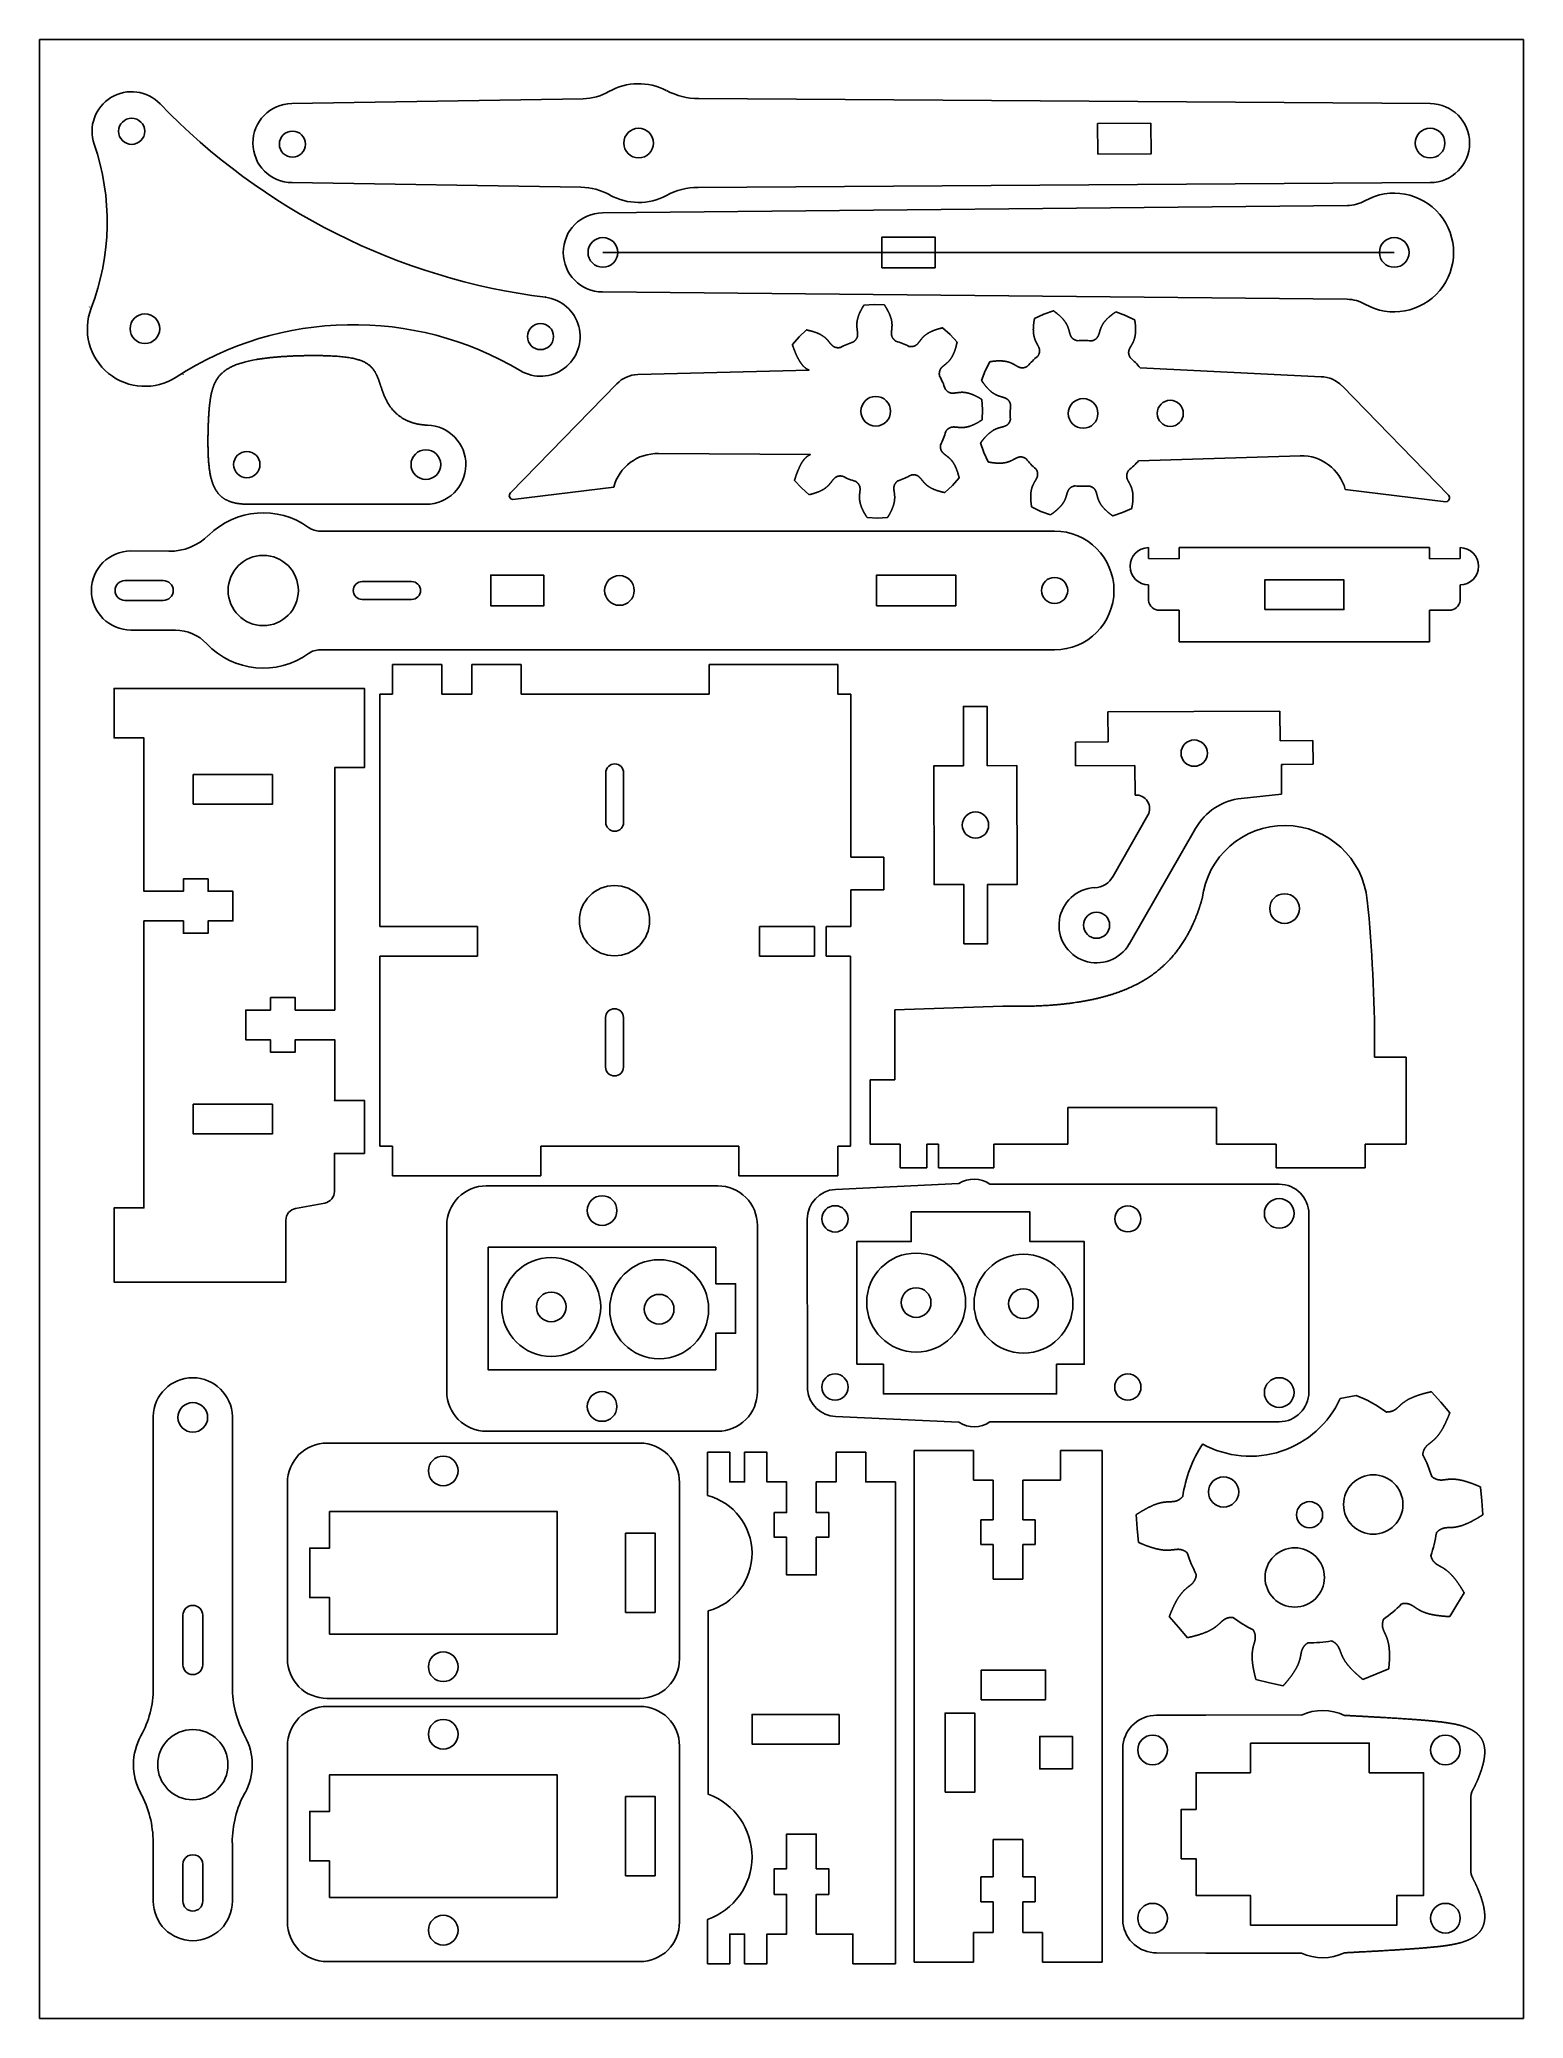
# Model space of a CAD drawing. Header units: millimetres. Extents: x 0 to 150, y 0 to 200.
import ezdxf

# ---------------------------------------------------------------- set-up
doc = ezdxf.new("R2010")
doc.units = ezdxf.units.MM
doc.layers.get('0').update_dxf_attribs({"linetype": 'CONTINUOUS'})

msp = doc.modelspace()

# ---------------------------------------------------------------- linework, layer by layer
for p, q in [((25.5, 193.54), (54.94, 194.02)), ((66.63, 194.03), (140.59, 193.54)), ((54.73, 185.07), (25.5, 185.55)), ((140.59, 185.55), (66.57, 185.06)), ((56.94, 178.49), (136.94, 178.49)), ((51.09, 174), (51.21, 173.94)), ((5.05, 172.99), (5.03, 172.95)), ((83.33, 173.16), (84.36, 173.22)), ((85.39, 173.19), (84.36, 173.22)), ((101.52, 172.25), (100.58, 171.82)), ((101.52, 172.25), (102.5, 172.58)), ((109.78, 172.12), (108.81, 172.49)), ((109.78, 172.12), (110.7, 171.67)), ((77.54, 170.65), (76.78, 169.94)), ((91.26, 170.86), (92.04, 170.18)), ((92.75, 169.43), (92.04, 170.18)), ((76.1, 169.17), (76.78, 169.94)), ((14.51, 166.15), (14.53, 166.17)), ((60.47, 166.14), (77.81, 166.59)), ((95.59, 166.51), (95.23, 165.54)), ((95.59, 166.51), (96.05, 167.43)), ((129.55, 165.91), (111.25, 166.82)), ((47.6, 154.19), (58.36, 165.22)), ((142.42, 153.96), (131.66, 165)), ((95.25, 163.63), (95.32, 162.6)), ((95.28, 161.57), (95.32, 162.6)), ((62.57, 158.15), (77.94, 158.07)), ((95.46, 158.25), (95.13, 159.23)), ((95.46, 158.25), (95.89, 157.31)), ((127.45, 157.93), (111.1, 157.44)), ((58.04, 154.77), (47.84, 153.52)), ((76.31, 155.44), (77.02, 154.69)), ((77.79, 154), (77.02, 154.69)), ((91.52, 154.22), (92.28, 154.92)), ((92.96, 155.7), (92.28, 154.92)), ((131.97, 154.54), (142.17, 153.29)), ((21.05, 153.04), (39.09, 153.04)), ((101.21, 152.32), (100.28, 152.78)), ((101.21, 152.32), (102.18, 151.96)), ((109.46, 152.19), (108.49, 151.86)), ((109.46, 152.19), (110.4, 152.62)), ((28.36, 150.32), (102.61, 150.32)), ((83.66, 151.68), (84.7, 151.64)), ((85.73, 151.71), (84.7, 151.64)), ((13.07, 148.28), (9.24, 148.32)), ((112.1, 148.65), (112.1, 147.54)), ((115.2, 148.66), (140.5, 148.66)), ((115.2, 147.53), (115.2, 148.66)), ((140.5, 147.53), (140.5, 148.66)), ((143.6, 148.65), (143.6, 147.54)), ((112.1, 147.54), (115.2, 147.53)), ((143.6, 147.54), (140.5, 147.53)), ((112.1, 143.3), (112.1, 144.9)), ((143.6, 143.3), (143.6, 144.9)), ((115.2, 142.32), (113.2, 142.32)), ((115.2, 139.12), (115.2, 142.32)), ((140.5, 139.12), (140.5, 142.32)), ((140.5, 142.32), (142.5, 142.32)), ((9.24, 140.32), (13.74, 140.3)), ((28.36, 138.32), (102.61, 138.32)), ((140.5, 139.12), (115.2, 139.12)), ((35.68, 136.85), (35.68, 133.85)), ((40.68, 136.85), (35.68, 136.85)), ((40.68, 133.85), (40.68, 136.85)), ((48.68, 136.85), (43.68, 136.85)), ((43.68, 136.85), (43.68, 133.85)), ((48.68, 133.85), (48.68, 136.85)), ((67.68, 136.85), (67.68, 133.85)), ((80.68, 136.85), (67.68, 136.85)), ((80.68, 133.85), (80.68, 136.85)), ((34.38, 133.85), (34.38, 110.35)), ((35.68, 133.85), (34.38, 133.85)), ((43.68, 133.85), (40.68, 133.85)), ((67.68, 133.85), (48.68, 133.85)), ((81.98, 133.85), (80.68, 133.85)), ((82, 133.85), (81.98, 133.85)), ((82, 117.36), (82, 133.85)), ((125.39, 132.13), (107.99, 132.04)), ((107.99, 132.04), (107.99, 132.04)), ((107.99, 132.04), (108.01, 129.04)), ((125.41, 129.13), (125.39, 132.13)), ((108.01, 129.03), (104.71, 128.99)), ((104.71, 128.99), (104.73, 126.59)), ((108.01, 129.04), (108.01, 129.03)), ((128.71, 129.17), (125.41, 129.13)), ((128.73, 126.77), (128.71, 129.17)), ((104.73, 126.59), (110.73, 126.64)), ((110.73, 126.64), (110.75, 123.64)), ((125.53, 126.73), (125.54, 126.73)), ((125.53, 126.73), (125.53, 126.73)), ((125.53, 126.73), (125.53, 126.73)), ((125.53, 126.73), (125.53, 126.73)), ((125.53, 126.73), (125.53, 126.73)), ((125.53, 126.72), (125.53, 126.73)), ((125.53, 126.73), (125.53, 126.73)), ((125.53, 126.73), (125.53, 126.73)), ((125.53, 126.73), (125.53, 126.73)), ((125.53, 126.71), (125.53, 126.72)), ((125.53, 126.54), (125.53, 126.71)), ((125.55, 123.73), (125.53, 126.54)), ((125.54, 126.73), (125.73, 126.73)), ((125.73, 126.73), (128.73, 126.77)), ((121.48, 123.3), (125.55, 123.73)), ((112.03, 121.6), (108.53, 115.44)), ((110.14, 108.59), (116.86, 120.26)), ((82.03, 117.36), (82, 117.36)), ((85.33, 117.36), (82.03, 117.36)), ((85.33, 114.06), (85.33, 117.36)), ((82, 114.06), (82.03, 114.06)), ((82, 110.35), (82, 114.06)), ((82.03, 114.06), (85.33, 114.06)), ((34.38, 110.35), (44.28, 110.35)), ((44.28, 110.35), (44.28, 107.35)), ((72.78, 110.35), (78.33, 110.35)), ((72.78, 110.35), (72.78, 107.35)), ((78.33, 110.35), (78.33, 107.35)), ((79.51, 110.35), (82, 110.35)), ((79.51, 110.35), (79.51, 107.35)), ((44.28, 107.35), (34.38, 107.35)), ((34.38, 107.35), (34.38, 88.15)), ((72.8, 107.35), (72.78, 107.35)), ((72.78, 107.35), (72.78, 107.35)), ((72.78, 107.35), (72.78, 107.35)), ((72.78, 107.35), (72.78, 107.35)), ((73.13, 107.35), (72.8, 107.35)), ((78.33, 107.35), (73.13, 107.35)), ((81.98, 107.35), (79.51, 107.35)), ((81.98, 88.15), (81.98, 107.35)), ((86.46, 101.94), (97.36, 102.32)), ((86.46, 101.94), (86.46, 94.87)), ((134.96, 97.17), (134.96, 98.13)), ((137.96, 97.17), (134.96, 97.17)), ((138.16, 97.17), (137.96, 97.17)), ((138.16, 88.37), (138.16, 97.17)), ((86.46, 94.87), (83.96, 94.87)), ((83.96, 94.87), (83.96, 88.37)), ((103.96, 92.07), (118.96, 92.07)), ((103.96, 88.37), (103.96, 92.07)), ((118.96, 92.07), (118.96, 88.37)), ((34.38, 88.15), (35.68, 88.15)), ((35.68, 88.15), (35.68, 85.15)), ((50.68, 88.15), (70.68, 88.15)), ((50.68, 85.15), (50.68, 88.15)), ((70.68, 88.15), (70.68, 85.15)), ((80.68, 85.15), (80.68, 88.15)), ((80.68, 88.15), (81.98, 88.15)), ((83.96, 88.37), (86.98, 88.37)), ((86.98, 88.37), (86.98, 85.97)), ((89.68, 85.97), (89.68, 88.37)), ((90.86, 88.37), (90.86, 85.97)), ((96.48, 85.97), (96.48, 88.37)), ((96.48, 88.37), (103.95, 88.37)), ((103.95, 88.37), (103.96, 88.37)), ((118.96, 88.37), (125, 88.37)), ((125, 88.37), (125, 85.97)), ((134, 88.37), (138.16, 88.37)), ((134, 85.97), (134, 88.37)), ((86.98, 86.12), (86.98, 85.98)), ((35.68, 85.15), (50.68, 85.15)), ((70.68, 85.15), (80.68, 85.15)), ((86.98, 85.98), (86.98, 85.97)), ((86.98, 85.98), (86.98, 85.98)), ((86.98, 85.97), (86.98, 85.97)), ((86.98, 85.97), (86.98, 85.97)), ((86.98, 85.97), (89.68, 85.97)), ((86.98, 85.97), (86.98, 85.97)), ((90.86, 85.97), (96.48, 85.97)), ((125, 85.97), (134, 85.97)), ((133.09, 62.97), (131.47, 62.65)), ((140.72, 63.34), (141.64, 62.27)), ((142.55, 61.2), (141.64, 62.27)), ((11.49, 33.36), (11.49, 60.85)), ((19.49, 60.85), (19.49, 33.52)), ((88.4, 5.7), (88.4, 57.4)), ((88.4, 57.4), (94.4, 57.4)), ((94.4, 57.4), (94.4, 54.4)), ((103.2, 54.59), (103.2, 57.4)), ((103.2, 57.4), (107.4, 57.4)), ((107.4, 57.4), (107.4, 5.7)), ((94.4, 54.4), (96.4, 54.4)), ((96.4, 54.4), (96.4, 50.4)), ((99.4, 50.4), (99.4, 54.4)), ((99.4, 54.4), (103.2, 54.4)), ((103.2, 54.42), (103.2, 54.59)), ((103.2, 54.4), (103.2, 54.42)), ((103.2, 54.4), (103.2, 54.4)), ((103.2, 54.4), (103.2, 54.4)), ((103.2, 54.4), (103.2, 54.4)), ((145.67, 53.71), (145.78, 52.31)), ((145.9, 50.91), (145.78, 52.31)), ((95.15, 50.4), (95.15, 47.9)), ((96.4, 50.4), (95.15, 50.4)), ((100.65, 50.4), (99.4, 50.4)), ((100.65, 47.9), (100.65, 50.4)), ((110.86, 50.92), (110.97, 49.52)), ((111.08, 48.11), (110.97, 49.52)), ((95.15, 47.9), (96.4, 47.9)), ((96.4, 47.9), (96.4, 44.4)), ((99.4, 47.9), (100.65, 47.9)), ((99.4, 44.4), (99.4, 47.9)), ((96.4, 44.4), (99.4, 44.4)), ((144.01, 43.01), (143.28, 41.81)), ((114.2, 40.62), (115.12, 39.55)), ((142.55, 40.61), (143.28, 41.81)), ((116.03, 38.48), (115.12, 39.55)), ((122.96, 34.25), (124.33, 33.93)), ((133.78, 34.25), (135.08, 34.79)), ((136.38, 35.33), (135.08, 34.79)), ((125.7, 33.6), (124.33, 33.93)), ((112.92, 30.64), (117.88, 30.66)), ((117.88, 30.66), (127.56, 30.67)), ((109.51, 27.63), (109.51, 9.63)), ((144.68, 22.21), (144.68, 15.05)), ((96.4, 18.1), (96.4, 14.3)), ((99.4, 18.1), (96.4, 18.1)), ((99.4, 14.3), (99.4, 18.1)), ((11.49, 11.85), (11.49, 17.8)), ((19.49, 17.76), (19.49, 11.85)), ((96.4, 14.3), (95.15, 14.3)), ((95.15, 14.3), (95.15, 11.8)), ((100.65, 14.3), (99.4, 14.3)), ((100.65, 11.8), (100.65, 14.3)), ((95.15, 11.8), (96.4, 11.8)), ((96.4, 11.8), (96.4, 8.7)), ((99.4, 11.8), (100.65, 11.8)), ((99.4, 8.7), (99.4, 11.8)), ((94.4, 8.7), (96.4, 8.7)), ((94.4, 5.7), (94.4, 8.7)), ((101.4, 8.7), (99.4, 8.7)), ((101.4, 8.7), (101.4, 5.7)), ((112.92, 6.62), (117.88, 6.6)), ((117.88, 6.6), (127.56, 6.59)), ((94.4, 5.7), (88.4, 5.7)), ((107.4, 5.7), (101.4, 5.7))]:
    msp.add_line(p, q)
for points in [[(150, 200), (0, 200), (0, 0), (150, 0)], [(112.34, 191.55), (112.36, 188.45), (106.98, 188.42), (106.96, 191.51)], [(90.52, 176.94), (85.15, 176.94), (85.15, 180.04), (90.52, 180.04)], [(50.99, 145.87), (50.99, 142.77), (45.61, 142.77), (45.61, 145.87)], [(92.61, 142.77), (84.61, 142.77), (84.61, 142.82), (84.61, 145.82), (84.61, 145.87), (92.61, 145.87), (92.61, 145.82), (92.61, 142.82)], [(123.85, 142.39), (131.85, 142.39), (131.85, 145.39), (123.85, 145.39)], [(93.4, 126.61), (93.39, 132.61), (95.79, 132.61), (95.8, 126.61), (98.8, 126.62), (98.83, 114.62), (95.83, 114.61), (95.84, 108.61), (93.44, 108.61), (93.43, 114.61), (90.43, 114.6), (90.4, 126.6)], [(15.54, 122.72), (23.54, 122.72), (23.54, 125.72), (15.54, 125.72)], [(23.54, 92.4), (15.54, 92.4), (15.54, 89.4), (23.54, 89.4)], [(82.61, 66.11), (85.31, 66.11), (85.31, 63.11), (102.81, 63.11), (102.81, 66.11), (102.86, 66.11), (105.61, 66.11), (105.61, 78.51), (100.11, 78.51), (100.11, 81.51), (88.11, 81.51), (88.11, 78.51), (82.61, 78.51)], [(68.36, 77.95), (68.36, 74.25), (70.36, 74.25), (70.36, 69.25), (68.36, 69.25), (68.36, 65.55), (45.36, 65.55), (45.36, 77.95)], [(29.31, 51.24), (29.31, 47.54), (27.31, 47.54), (27.31, 42.54), (29.31, 42.54), (29.31, 38.84), (52.31, 38.84), (52.31, 51.24)], [(62.24, 41.04), (62.24, 49.04), (59.24, 49.04), (59.24, 41.04)], [(101.7, 32.2), (95.2, 32.2), (95.2, 35.2), (101.7, 35.2)], [(80.82, 30.73), (80.82, 27.73), (72.02, 27.73), (72.02, 30.73)], [(91.54, 22.86), (91.54, 30.86), (94.54, 30.86), (94.54, 22.86)], [(104.4, 25.21), (101.1, 25.21), (101.1, 28.51), (104.4, 28.51)], [(122.41, 27.83), (134.41, 27.83), (134.41, 24.83), (139.91, 24.83), (139.91, 12.43), (137.21, 12.43), (137.21, 9.43), (122.41, 9.43), (122.41, 12.43), (116.91, 12.43), (116.91, 16.13), (115.41, 16.13), (115.41, 21.13), (116.91, 21.13), (116.91, 24.83), (122.41, 24.83)], [(29.31, 12.23), (52.31, 12.23), (52.31, 24.63), (29.31, 24.63), (29.31, 20.92), (27.31, 20.92), (27.31, 15.92), (29.31, 15.92)], [(62.24, 14.42), (62.24, 22.42), (59.24, 22.42), (59.24, 14.42)]]:
    msp.add_lwpolyline(points, close=True)
for points in [[(5.52, 189.43, -0.176904), (5.22, 172.87, 0.727059), (13.82, 165.89, -0.285852), (48.59, 166.54, 1.230984), (51.14, 173.95, -0.171509), (12.19, 193.5, 0.803629)], [(132.19, 173.75, -0.126955), (133.98, 173.26, 1.716263), (133.98, 183.7, -0.127316), (132.2, 183.23), (56.9, 182.49, 0.990222), (56.9, 174.49)], [(12.51, 145.32, -1), (12.51, 143.32), (8.63, 143.32, -1), (8.63, 145.32)], [(32.61, 143.42, -1), (32.61, 145.22), (37.61, 145.22, -1), (37.61, 143.42)], [(23.34, 103.17), (23.34, 101.92), (20.84, 101.92), (20.84, 98.92), (23.34, 98.92), (23.34, 97.67), (25.84, 97.67), (25.84, 98.92), (29.84, 98.92), (29.84, 92.79), (29.79, 92.79), (32.79, 92.79), (32.84, 92.79), (32.84, 87.42), (29.81, 87.42), (29.81, 83.59, -0.36136), (28.83, 82.41), (25.88, 81.86, 0.36136), (24.9, 80.68), (24.9, 74.42), (7.54, 74.42), (7.54, 81.92), (10.54, 81.92), (10.54, 110.92), (14.54, 110.92), (14.54, 109.67), (17.04, 109.67), (17.04, 110.92), (19.54, 110.92), (19.54, 113.92), (17.04, 113.92), (17.04, 115.17), (14.54, 115.17), (14.54, 113.92), (10.54, 113.92), (10.54, 129.42), (7.54, 129.42), (7.54, 134.42), (32.84, 134.42), (32.84, 126.42), (29.84, 126.42), (29.84, 101.92), (25.84, 101.92), (25.84, 103.17)], [(59.04, 120.89), (59.04, 125.89, 1), (57.24, 125.89), (57.24, 120.89, 1)], [(57.22, 101.15), (57.22, 96.15, 1), (59.02, 96.15), (59.02, 101.15, 1)], [(72.56, 63.35), (72.56, 80.15, 0.414214), (68.56, 84.15), (45.16, 84.15, 0.414214), (41.16, 80.15), (41.16, 63.35, 0.414214), (45.16, 59.35), (68.56, 59.35, 0.414214)], [(128.31, 63.31, -0.413628), (125.31, 60.31), (96.05, 60.28, -0.307837), (92.94, 60.25), (80.45, 60.84, -0.373869), (77.62, 63.54), (77.61, 80.78, -0.401967), (80.45, 83.78), (92.94, 84.37, -0.307837), (96.05, 84.33), (125.31, 84.31, -0.413628), (128.31, 81.31)], [(60.69, 58.15), (29.05, 58.15, 0.414214), (25.05, 54.15), (25.05, 36.35, 0.414214), (29.05, 32.35), (60.69, 32.35, 0.414214), (64.69, 36.35), (64.69, 54.15, 0.414214)], [(67.52, 52.85), (67.52, 57.23), (69.77, 57.23), (69.77, 54.23), (71.27, 54.23), (71.27, 57.23), (73.52, 57.23), (73.52, 54.23), (75.52, 54.23), (75.52, 51.13), (74.27, 51.13), (74.27, 48.63), (75.52, 48.63), (75.52, 44.83), (78.52, 44.83), (78.52, 48.63), (79.77, 48.63), (79.77, 51.13), (78.52, 51.13), (78.52, 54.23), (80.52, 54.23), (80.52, 57.23), (83.52, 57.23), (83.52, 54.23), (86.52, 54.23), (86.52, 5.53), (82.22, 5.53), (82.22, 8.53), (78.52, 8.53), (78.52, 12.53), (79.77, 12.53), (79.77, 15.13), (78.52, 15.13), (78.52, 18.63), (75.52, 18.63), (75.52, 15.13), (74.27, 15.13), (74.27, 15.06), (74.27, 12.53), (75.52, 12.53), (75.52, 8.53), (73.52, 8.53), (73.52, 5.53), (71.27, 5.53), (71.27, 8.53), (69.77, 8.53), (69.77, 5.53), (67.52, 5.53), (67.52, 10.01, 0.70684), (67.59, 22.65), (67.59, 41.18, 0.765168)], [(16.49, 40.75), (16.49, 35.75, -1), (14.49, 35.75), (14.49, 40.75, -1)], [(29.05, 5.74), (60.69, 5.74, 0.414214), (64.69, 9.74), (64.69, 27.54, 0.414214), (60.69, 31.54), (29.05, 31.54, 0.414214), (25.05, 27.54), (25.05, 9.74, 0.414214)], [(14.49, 15.55, -1.000001), (16.49, 15.55), (16.49, 11.85, -0.999999), (14.49, 11.85)]]:
    msp.add_lwpolyline(points, format="xyb", close=True)
for centre, radius in [((9.31, 190.73), 1.32), ((25.56, 189.43), 1.32), ((60.56, 189.54), 1.5), ((140.56, 189.54), 1.5), ((56.94, 178.49), 1.5), ((136.94, 178.49), 1.5), ((10.65, 170.78), 1.5), ((50.64, 169.98), 1.32), ((84.53, 162.43), 1.5), ((105.49, 162.22), 1.5), ((114.3, 162.22), 1.32), ((20.95, 157.04), 1.33), ((39.05, 157.04), 1.5), ((22.61, 144.32), 3.55), ((58.62, 144.32), 1.5), ((102.61, 144.32), 1.32), ((116.72, 127.88), 1.33), ((94.61, 120.61), 1.33), ((58.12, 110.95), 3.55), ((125.86, 112.17), 1.5), ((106.85, 110.49), 1.32), ((56.86, 81.65), 1.5), ((80.41, 80.81), 1.33), ((110.01, 80.81), 1.32), ((125.31, 81.36), 1.5), ((51.72, 71.91), 5), ((62.63, 71.68), 5), ((88.61, 72.35), 5), ((99.46, 72.24), 5), ((51.72, 71.91), 1.5), ((62.63, 71.68), 1.5), ((88.61, 72.35), 1.5), ((99.46, 72.24), 1.5), ((80.41, 63.81), 1.33), ((110.01, 63.81), 1.33), ((125.31, 63.26), 1.5), ((15.49, 60.75), 1.5), ((56.86, 61.85), 1.5), ((40.81, 55.34), 1.5), ((119.69, 53.21), 1.53), ((134.82, 51.94), 3), ((128.38, 50.91), 1.32), ((126.88, 44.57), 3), ((40.81, 35.54), 1.5), ((40.81, 28.72), 1.5), ((15.49, 25.65), 3.55), ((112.51, 27.13), 1.5), ((142.11, 27.13), 1.5), ((40.81, 8.92), 1.5), ((112.51, 10.13), 1.5), ((142.11, 10.13), 1.5)]:
    msp.add_circle(centre, radius)
for centre, radius, start, end in [((54.85, 199.44), 5.42, 270.9221, 299.9756), ((60.56, 189.54), 6, 62.2027, 119.9756), ((66.68, 201.15), 7.12, 242.2027, 269.6233), ((25.56, 189.54), 4, 90.9207, 269.7128), ((140.56, 190.19), 3.36, 89.5136, 89.5136), ((140.56, 189.54), 4, -89.6252, 89.6253), ((54.63, 178.82), 6.26, 61.0607, 89.0777), ((60.56, 189.54), 6, 241.0607, 298.0812), ((66.61, 178.2), 6.86, 90.3767, 118.0812), ((84.53, 162.43), 7.37, 107.9038, 118.9036), ((84.53, 162.43), 7.37, 62.9038, 73.9036), ((105.49, 162.22), 7.37, 83.6088, 94.5925), ((60.54, 163.09), 3.05, 91.3658, 135.7145), ((105.49, 162.22), 7.37, 128.6088, 139.5925), ((105.49, 162.22), 7.37, 38.6088, 49.5925), ((84.53, 162.43), 7.37, 17.9038, 28.9037), ((129.47, 162.87), 3.05, 44.2855, 88.6277), ((105.49, 162.22), 7.37, 173.6088, 184.5925), ((39.09, 157.04), 4, -90, 88.3115), ((84.53, 162.43), 7.37, 332.9038, 343.9036), ((62.44, 153.61), 4.55, 88.3123, 165.2164), ((105.49, 162.22), 7.37, 218.6088, 229.5925), ((105.49, 162.22), 7.37, 308.6088, 319.5515), ((127.58, 153.38), 4.55, 14.7836, 91.6747), ((47.88, 153.91), 0.395, 135.7145, 264.3286), ((84.53, 162.43), 7.37, 242.9038, 253.9036), ((84.53, 162.43), 7.37, 287.9038, 298.9036), ((105.49, 162.22), 7.37, 263.6088, 274.5926), ((22.61, 144.32), 7.85, 54.3092, 134.6405), ((142.14, 153.68), 0.392, -85.2641, 45.221), ((28.36, 152.32), 2, 234.3092, 270), ((102.61, 144.32), 6, -90, 89.9991), ((9.24, 144.32), 4, 90, 270), ((13.13, 153.92), 5.64, 269.3674, 314.6405), ((112.11, 146.77), 1.88, 90.1859, 269.9239), ((143.59, 146.77), 1.88, -89.9239, 89.8141), ((113.2, 143.43), 1.11, 186.9698, 270), ((142.5, 143.43), 1.11, 270, 353.0302), ((13.72, 135.93), 4.38, 43.3503, 89.7881), ((22.61, 144.32), 7.85, 223.3503, 305.6898), ((28.36, 136.32), 2, 90, 125.6898), ((110.83, 122.27), 1.38, -28.9422, 93.0542), ((122.14, 117.27), 6.07, 96.2377, 150.4195), ((125.86, 112.17), 8.4, 5.6936, 173.2175), ((106.85, 110.49), 3.8, 92.9023, 330.0841), ((106.54, 116.57), 2.29, 272.9023, 330.3722), ((-15.34, 98.1), 150.3, 0.0117, 5.6936), ((90.31, 485.92), 397.55, 269.9102, 270.0801), ((15.49, 60.75), 4, 1.4312, 178.5923), ((122.39, 66.82), 10, 241.2347, 335.3242), ((128.38, 50.91), 12.95, 53.2903, 68.6507), ((128.38, 50.91), 12.95, 146.5025, 171.8828), ((128.38, 50.91), 12.95, 17.2903, 27.8828), ((128.38, 50.91), 12.95, 341.2903, 351.8828), ((128.38, 50.91), 12.95, 197.2903, 207.8828), ((128.38, 50.91), 12.95, 233.2903, 243.8828), ((128.38, 50.91), 12.95, 305.2903, 315.8828), ((128.38, 50.91), 12.95, 269.2903, 279.8828), ((1.65, 33.36), 9.84, -29.1062, 0), ((29.96, 33.52), 10.47, 180, 208.5284), ((112.93, 27.19), 3.45, 90.2439, 172.6148), ((129.69, 25.86), 5.26, 65.0694, 113.996), ((15.49, 25.65), 6, 150.8938, 208.5791), ((15.49, 25.65), 6, -28.4191, 28.5284), ((1.07, 17.8), 10.41, 0, 28.5791), ((30.08, 17.76), 10.6, 151.5809, 180), ((146.68, 22.21), 2, 153.589, 180), ((146.68, 15.05), 2, 180, 206.411), ((15.49, 11.85), 4, 180, 360), ((112.93, 10.07), 3.45, 187.3852, 269.7561), ((129.69, 11.4), 5.26, 246.004, 294.9306)]:
    msp.add_arc(centre, radius, start, end)
for points in [[(82.26, 169.44), (82.3, 169.47), (82.37, 169.53), (82.47, 169.61), (82.57, 169.74), (82.65, 169.9), (82.7, 170.07), (82.7, 170.26), (82.68, 170.46), (82.65, 170.68), (82.62, 170.91), (82.61, 171.17), (82.62, 171.44), (82.68, 171.74), (82.77, 172.06), (82.91, 172.41), (83.06, 172.7), (83.19, 172.92), (83.28, 173.08), (83.33, 173.16)], [(86.57, 169.51), (86.53, 169.54), (86.46, 169.59), (86.36, 169.67), (86.26, 169.79), (86.17, 169.95), (86.12, 170.13), (86.11, 170.31), (86.12, 170.51), (86.15, 170.73), (86.17, 170.97), (86.18, 171.22), (86.15, 171.5), (86.09, 171.8), (85.98, 172.11), (85.83, 172.45), (85.68, 172.74), (85.54, 172.96), (85.45, 173.11), (85.39, 173.19)], [(104.9, 169.56), (104.86, 169.58), (104.77, 169.6), (104.65, 169.64), (104.51, 169.72), (104.37, 169.83), (104.26, 169.98), (104.19, 170.15), (104.13, 170.34), (104.08, 170.55), (104.01, 170.78), (103.93, 171.02), (103.81, 171.27), (103.64, 171.53), (103.43, 171.79), (103.17, 172.05), (102.93, 172.26), (102.72, 172.42), (102.58, 172.53), (102.5, 172.58)], [(106.31, 169.54), (106.36, 169.55), (106.45, 169.57), (106.57, 169.61), (106.71, 169.68), (106.85, 169.8), (106.96, 169.94), (107.05, 170.1), (107.11, 170.29), (107.17, 170.5), (107.24, 170.73), (107.33, 170.97), (107.46, 171.22), (107.63, 171.47), (107.85, 171.72), (108.12, 171.97), (108.37, 172.18), (108.58, 172.33), (108.73, 172.43), (108.81, 172.49)], [(80.97, 168.88), (80.92, 168.87), (80.83, 168.86), (80.71, 168.85), (80.55, 168.86), (80.37, 168.91), (80.22, 169), (80.08, 169.12), (79.94, 169.27), (79.81, 169.45), (79.66, 169.63), (79.48, 169.81), (79.27, 169.99), (79.01, 170.16), (78.71, 170.31), (78.37, 170.44), (78.06, 170.53), (77.8, 170.59), (77.63, 170.63), (77.54, 170.65)], [(87.88, 168.99), (87.93, 168.98), (88.02, 168.97), (88.15, 168.97), (88.31, 168.98), (88.48, 169.04), (88.64, 169.13), (88.77, 169.26), (88.9, 169.41), (89.03, 169.59), (89.17, 169.78), (89.34, 169.97), (89.55, 170.15), (89.8, 170.32), (90.1, 170.48), (90.44, 170.63), (90.75, 170.73), (91, 170.8), (91.17, 170.84), (91.26, 170.86)], [(100.9, 167.98), (100.92, 168.02), (100.97, 168.09), (101.03, 168.21), (101.08, 168.36), (101.1, 168.54), (101.08, 168.72), (101.02, 168.89), (100.93, 169.07), (100.82, 169.26), (100.71, 169.47), (100.61, 169.71), (100.53, 169.97), (100.47, 170.27), (100.45, 170.61), (100.46, 170.98), (100.49, 171.3), (100.53, 171.56), (100.56, 171.73), (100.58, 171.82)], [(110.27, 167.83), (110.24, 167.87), (110.2, 167.95), (110.14, 168.07), (110.1, 168.22), (110.08, 168.4), (110.11, 168.58), (110.17, 168.75), (110.27, 168.93), (110.38, 169.11), (110.5, 169.32), (110.61, 169.55), (110.7, 169.81), (110.76, 170.11), (110.8, 170.44), (110.8, 170.81), (110.78, 171.14), (110.75, 171.4), (110.72, 171.57), (110.7, 171.67)], [(21.05, 153.04), (20.8, 153.04), (20.3, 153.06), (19.63, 153.15), (18.85, 153.4), (18.11, 153.95), (17.57, 154.78), (17.24, 155.87), (17.07, 157.2), (17.01, 158.68), (17.02, 160.23), (17.07, 161.76), (17.17, 163.18), (17.36, 164.44), (17.73, 165.5), (18.38, 166.36), (19.38, 167.01), (20.76, 167.48), (22.49, 167.79), (24.47, 167.98), (26.58, 168.07), (28.65, 168.08), (30.54, 167.99), (32.11, 167.76), (33.24, 167.31), (33.92, 166.56), (34.32, 165.58), (34.63, 164.47), (35.07, 163.38), (35.74, 162.41), (36.67, 161.65), (37.59, 161.25), (38.37, 161.09), (38.93, 161.04), (39.21, 161.03)], [(77.81, 166.59), (77.77, 166.61), (77.69, 166.64), (77.58, 166.69), (77.43, 166.79), (77.25, 166.95), (77.07, 167.14), (76.9, 167.39), (76.73, 167.67), (76.56, 167.99), (76.4, 168.35), (76.28, 168.66), (76.19, 168.91), (76.13, 169.08), (76.1, 169.17)], [(90.98, 165.99), (90.97, 166.04), (90.95, 166.13), (90.95, 166.26), (90.96, 166.41), (91.01, 166.59), (91.09, 166.75), (91.22, 166.89), (91.37, 167.02), (91.54, 167.15), (91.72, 167.3), (91.91, 167.48), (92.09, 167.69), (92.25, 167.95), (92.4, 168.25), (92.54, 168.59), (92.63, 168.91), (92.69, 169.16), (92.73, 169.34), (92.75, 169.43)], [(99.88, 167), (99.84, 166.97), (99.77, 166.93), (99.65, 166.87), (99.5, 166.83), (99.32, 166.81), (99.14, 166.84), (98.96, 166.9), (98.79, 167), (98.6, 167.11), (98.39, 167.23), (98.16, 167.34), (97.9, 167.43), (97.6, 167.49), (97.27, 167.53), (96.9, 167.53), (96.58, 167.51), (96.32, 167.48), (96.14, 167.45), (96.05, 167.43)], [(91.54, 164.7), (91.57, 164.66), (91.62, 164.59), (91.71, 164.49), (91.83, 164.39), (91.99, 164.31), (92.17, 164.26), (92.35, 164.26), (92.55, 164.28), (92.77, 164.31), (93.01, 164.34), (93.26, 164.36), (93.54, 164.34), (93.84, 164.28), (94.16, 164.19), (94.5, 164.05), (94.79, 163.9), (95.02, 163.78), (95.17, 163.68), (95.25, 163.63)], [(98.17, 163.04), (98.16, 163.09), (98.14, 163.18), (98.1, 163.3), (98.03, 163.44), (97.92, 163.58), (97.78, 163.69), (97.61, 163.78), (97.42, 163.84), (97.21, 163.9), (96.98, 163.97), (96.75, 164.06), (96.5, 164.19), (96.25, 164.36), (96, 164.58), (95.74, 164.85), (95.54, 165.1), (95.38, 165.31), (95.28, 165.46), (95.23, 165.54)], [(91.6, 160.39), (91.63, 160.43), (91.68, 160.5), (91.77, 160.6), (91.89, 160.7), (92.05, 160.79), (92.22, 160.84), (92.41, 160.85), (92.61, 160.84), (92.83, 160.81), (93.06, 160.79), (93.32, 160.78), (93.59, 160.81), (93.89, 160.87), (94.21, 160.98), (94.55, 161.13), (94.83, 161.28), (95.05, 161.42), (95.21, 161.52), (95.28, 161.57)], [(98.15, 161.63), (98.14, 161.59), (98.12, 161.5), (98.07, 161.38), (98, 161.24), (97.88, 161.1), (97.74, 160.99), (97.57, 160.92), (97.38, 160.86), (97.16, 160.81), (96.93, 160.74), (96.69, 160.66), (96.44, 160.54), (96.19, 160.37), (95.93, 160.16), (95.66, 159.9), (95.45, 159.66), (95.29, 159.45), (95.18, 159.31), (95.13, 159.23)], [(77.94, 158.07), (77.9, 158.05), (77.83, 158.02), (77.72, 157.96), (77.57, 157.86), (77.39, 157.7), (77.22, 157.49), (77.05, 157.25), (76.89, 156.96), (76.74, 156.63), (76.59, 156.27), (76.48, 155.95), (76.39, 155.7), (76.34, 155.53), (76.31, 155.44)], [(91.09, 159.08), (91.08, 159.03), (91.07, 158.94), (91.06, 158.81), (91.08, 158.65), (91.13, 158.48), (91.22, 158.33), (91.35, 158.19), (91.51, 158.06), (91.68, 157.93), (91.87, 157.79), (92.06, 157.62), (92.25, 157.41), (92.42, 157.16), (92.58, 156.87), (92.72, 156.52), (92.82, 156.22), (92.89, 155.97), (92.94, 155.79), (92.96, 155.7)], [(88.09, 155.99), (88.13, 155.99), (88.22, 156.01), (88.35, 156.02), (88.51, 156.01), (88.69, 155.96), (88.84, 155.87), (88.98, 155.75), (89.11, 155.59), (89.25, 155.42), (89.4, 155.24), (89.58, 155.05), (89.79, 154.87), (90.04, 154.71), (90.34, 154.56), (90.69, 154.43), (91, 154.33), (91.25, 154.27), (91.43, 154.23), (91.52, 154.22)], [(99.74, 157.63), (99.7, 157.65), (99.62, 157.7), (99.51, 157.76), (99.36, 157.81), (99.18, 157.83), (99, 157.81), (98.82, 157.75), (98.64, 157.66), (98.45, 157.55), (98.24, 157.44), (98.01, 157.34), (97.74, 157.26), (97.44, 157.2), (97.11, 157.18), (96.74, 157.19), (96.42, 157.22), (96.16, 157.26), (95.98, 157.29), (95.89, 157.31)], [(100.72, 156.61), (100.74, 156.57), (100.79, 156.5), (100.84, 156.38), (100.89, 156.23), (100.9, 156.05), (100.88, 155.87), (100.81, 155.69), (100.72, 155.52), (100.6, 155.33), (100.49, 155.12), (100.38, 154.89), (100.28, 154.63), (100.22, 154.33), (100.19, 154), (100.18, 153.63), (100.21, 153.31), (100.24, 153.05), (100.27, 152.87), (100.28, 152.78)], [(110.09, 156.47), (110.06, 156.43), (110.02, 156.35), (109.96, 156.24), (109.91, 156.09), (109.88, 155.91), (109.91, 155.73), (109.96, 155.55), (110.05, 155.37), (110.16, 155.18), (110.27, 154.97), (110.38, 154.74), (110.46, 154.47), (110.51, 154.17), (110.54, 153.84), (110.53, 153.47), (110.5, 153.15), (110.46, 152.89), (110.42, 152.71), (110.4, 152.62)], [(81.17, 155.88), (81.13, 155.88), (81.04, 155.89), (80.91, 155.9), (80.75, 155.89), (80.58, 155.83), (80.42, 155.74), (80.28, 155.61), (80.16, 155.45), (80.03, 155.28), (79.88, 155.09), (79.71, 154.9), (79.51, 154.72), (79.26, 154.54), (78.96, 154.38), (78.62, 154.24), (78.31, 154.14), (78.06, 154.07), (77.88, 154.02), (77.79, 154)], [(82.49, 155.36), (82.52, 155.33), (82.6, 155.28), (82.69, 155.19), (82.8, 155.07), (82.89, 154.91), (82.94, 154.74), (82.95, 154.56), (82.93, 154.35), (82.91, 154.14), (82.88, 153.9), (82.88, 153.65), (82.9, 153.37), (82.97, 153.07), (83.07, 152.75), (83.22, 152.42), (83.38, 152.13), (83.51, 151.91), (83.61, 151.76), (83.66, 151.68)], [(86.79, 155.42), (86.75, 155.4), (86.68, 155.34), (86.59, 155.25), (86.49, 155.13), (86.4, 154.97), (86.36, 154.79), (86.35, 154.61), (86.37, 154.41), (86.41, 154.19), (86.44, 153.96), (86.45, 153.7), (86.43, 153.42), (86.38, 153.12), (86.28, 152.8), (86.14, 152.46), (86, 152.17), (85.87, 151.94), (85.78, 151.79), (85.73, 151.71)], [(104.67, 154.9), (104.63, 154.89), (104.54, 154.87), (104.42, 154.83), (104.27, 154.76), (104.13, 154.65), (104.02, 154.51), (103.94, 154.34), (103.87, 154.15), (103.81, 153.94), (103.75, 153.71), (103.65, 153.48), (103.52, 153.23), (103.35, 152.98), (103.13, 152.73), (102.86, 152.47), (102.61, 152.27), (102.4, 152.11), (102.25, 152.01), (102.18, 151.96)], [(106.08, 154.88), (106.13, 154.87), (106.22, 154.85), (106.34, 154.8), (106.48, 154.73), (106.62, 154.61), (106.72, 154.47), (106.8, 154.3), (106.86, 154.11), (106.91, 153.89), (106.97, 153.66), (107.06, 153.42), (107.18, 153.17), (107.34, 152.92), (107.55, 152.66), (107.81, 152.39), (108.06, 152.18), (108.26, 152.02), (108.41, 151.91), (108.49, 151.86)], [(97.36, 102.32), (98.02, 102.3), (99.32, 102.28), (101.2, 102.31), (103.58, 102.47), (106.32, 102.89), (108.81, 103.54), (111.01, 104.46), (112.9, 105.65), (114.48, 107.14), (115.78, 108.88), (116.6, 110.48), (117.1, 111.78), (117.39, 112.7), (117.52, 113.17)], [(136.12, 61.29), (136.17, 61.29), (136.27, 61.29), (136.42, 61.3), (136.6, 61.33), (136.81, 61.4), (137, 61.5), (137.18, 61.63), (137.35, 61.79), (137.54, 61.97), (137.75, 62.16), (138.01, 62.35), (138.31, 62.54), (138.67, 62.72), (139.1, 62.89), (139.58, 63.06), (140.01, 63.18), (140.35, 63.26), (140.6, 63.32), (140.72, 63.34)], [(139.82, 56.97), (139.83, 57.02), (139.84, 57.12), (139.87, 57.27), (139.93, 57.44), (140.03, 57.64), (140.16, 57.81), (140.32, 57.96), (140.51, 58.11), (140.71, 58.27), (140.93, 58.45), (141.16, 58.67), (141.39, 58.94), (141.63, 59.27), (141.86, 59.66), (142.1, 60.11), (142.28, 60.52), (142.42, 60.85), (142.51, 61.08), (142.55, 61.2)], [(140.74, 54.76), (140.78, 54.73), (140.86, 54.67), (140.99, 54.59), (141.15, 54.5), (141.36, 54.44), (141.58, 54.41), (141.8, 54.41), (142.03, 54.44), (142.29, 54.48), (142.57, 54.5), (142.89, 54.51), (143.25, 54.48), (143.65, 54.42), (144.09, 54.31), (144.57, 54.15), (144.99, 54), (145.33, 53.86), (145.55, 53.76), (145.67, 53.71)], [(115.56, 52.74), (115.52, 52.7), (115.45, 52.63), (115.34, 52.53), (115.19, 52.42), (115, 52.32), (114.79, 52.26), (114.57, 52.23), (114.33, 52.22), (114.07, 52.21), (113.79, 52.19), (113.48, 52.15), (113.13, 52.07), (112.74, 51.94), (112.32, 51.76), (111.87, 51.53), (111.48, 51.31), (111.18, 51.12), (110.97, 50.99), (110.86, 50.92)], [(141.2, 49.08), (141.23, 49.12), (141.3, 49.2), (141.41, 49.3), (141.56, 49.4), (141.76, 49.5), (141.97, 49.56), (142.19, 49.6), (142.42, 49.61), (142.68, 49.61), (142.96, 49.63), (143.28, 49.68), (143.63, 49.76), (144.01, 49.89), (144.43, 50.07), (144.88, 50.29), (145.27, 50.51), (145.58, 50.7), (145.79, 50.84), (145.9, 50.91)], [(116.01, 47.06), (115.97, 47.1), (115.89, 47.16), (115.77, 47.24), (115.6, 47.32), (115.39, 47.39), (115.18, 47.42), (114.96, 47.41), (114.72, 47.38), (114.46, 47.35), (114.18, 47.32), (113.86, 47.32), (113.51, 47.34), (113.11, 47.41), (112.66, 47.52), (112.18, 47.67), (111.76, 47.83), (111.43, 47.96), (111.2, 48.06), (111.08, 48.11)], [(140.64, 46.76), (140.66, 46.71), (140.69, 46.61), (140.74, 46.47), (140.82, 46.31), (140.96, 46.13), (141.11, 45.98), (141.29, 45.86), (141.5, 45.74), (141.73, 45.62), (141.97, 45.47), (142.23, 45.29), (142.51, 45.06), (142.79, 44.77), (143.09, 44.42), (143.39, 44.01), (143.63, 43.64), (143.82, 43.34), (143.95, 43.12), (144.01, 43.01)], [(116.93, 44.86), (116.93, 44.8), (116.91, 44.7), (116.88, 44.56), (116.82, 44.38), (116.72, 44.19), (116.59, 44.02), (116.43, 43.86), (116.25, 43.71), (116.04, 43.56), (115.82, 43.38), (115.59, 43.15), (115.36, 42.88), (115.13, 42.55), (114.89, 42.16), (114.66, 41.71), (114.47, 41.3), (114.34, 40.97), (114.25, 40.74), (114.2, 40.62)], [(120.64, 40.53), (120.58, 40.53), (120.48, 40.53), (120.33, 40.53), (120.15, 40.5), (119.94, 40.43), (119.75, 40.32), (119.58, 40.19), (119.4, 40.03), (119.22, 39.85), (119, 39.66), (118.75, 39.47), (118.44, 39.28), (118.08, 39.1), (117.66, 38.93), (117.18, 38.77), (116.75, 38.65), (116.4, 38.56), (116.16, 38.51), (116.03, 38.48)], [(135.86, 40.34), (135.84, 40.29), (135.81, 40.2), (135.77, 40.05), (135.74, 39.87), (135.74, 39.65), (135.78, 39.44), (135.86, 39.23), (135.95, 39.01), (136.07, 38.78), (136.18, 38.52), (136.28, 38.22), (136.37, 37.87), (136.43, 37.47), (136.46, 37.02), (136.47, 36.51), (136.45, 36.06), (136.42, 35.71), (136.4, 35.46), (136.38, 35.33)], [(137.67, 41.9), (137.73, 41.91), (137.83, 41.93), (137.97, 41.94), (138.16, 41.94), (138.38, 41.91), (138.58, 41.83), (138.77, 41.73), (138.97, 41.6), (139.18, 41.45), (139.42, 41.3), (139.71, 41.15), (140.04, 41.01), (140.42, 40.89), (140.87, 40.79), (141.37, 40.71), (141.81, 40.66), (142.17, 40.63), (142.42, 40.62), (142.55, 40.61)], [(122.68, 39.28), (122.7, 39.24), (122.75, 39.15), (122.81, 39.01), (122.87, 38.84), (122.9, 38.62), (122.9, 38.4), (122.86, 38.19), (122.8, 37.96), (122.72, 37.71), (122.65, 37.44), (122.6, 37.12), (122.57, 36.76), (122.57, 36.36), (122.61, 35.91), (122.69, 35.4), (122.78, 34.97), (122.86, 34.62), (122.92, 34.38), (122.96, 34.25)], [(130.6, 38.15), (130.65, 38.13), (130.74, 38.09), (130.87, 38.02), (131.02, 37.91), (131.17, 37.75), (131.29, 37.57), (131.39, 37.37), (131.48, 37.15), (131.56, 36.91), (131.67, 36.64), (131.81, 36.36), (131.99, 36.05), (132.24, 35.73), (132.53, 35.38), (132.89, 35.02), (133.22, 34.72), (133.49, 34.49), (133.69, 34.33), (133.78, 34.25)], [(128.22, 37.96), (128.17, 37.93), (128.09, 37.88), (127.97, 37.78), (127.84, 37.65), (127.72, 37.47), (127.62, 37.28), (127.56, 37.06), (127.51, 36.83), (127.47, 36.58), (127.41, 36.3), (127.31, 36), (127.18, 35.66), (126.99, 35.31), (126.75, 34.92), (126.46, 34.51), (126.18, 34.16), (125.95, 33.88), (125.78, 33.69), (125.7, 33.6)], [(131.91, 30.63), (132.29, 30.61), (133.02, 30.57), (134.09, 30.51), (135.42, 30.44), (136.94, 30.35), (138.32, 30.26), (139.55, 30.17), (140.64, 30.08), (141.59, 29.98), (142.41, 29.87), (143.14, 29.74), (143.79, 29.58), (144.37, 29.37), (144.91, 29.11), (145.38, 28.77), (145.76, 28.34), (146.02, 27.79), (146.13, 27.12), (146.08, 26.32), (145.87, 25.39), (145.56, 24.54), (145.26, 23.84), (145.02, 23.35), (144.89, 23.1)], [(131.91, 6.63), (132.29, 6.65), (133.02, 6.69), (134.09, 6.75), (135.42, 6.82), (136.94, 6.91), (138.32, 7), (139.55, 7.09), (140.64, 7.18), (141.59, 7.28), (142.41, 7.39), (143.14, 7.52), (143.79, 7.68), (144.37, 7.89), (144.91, 8.15), (145.38, 8.49), (145.76, 8.93), (146.02, 9.47), (146.13, 10.14), (146.08, 10.94), (145.87, 11.87), (145.56, 12.72), (145.26, 13.42), (145.02, 13.91), (144.89, 14.16)]]:
    msp.add_open_spline(points, degree=5)

doc.saveas('drawing.dxf')
